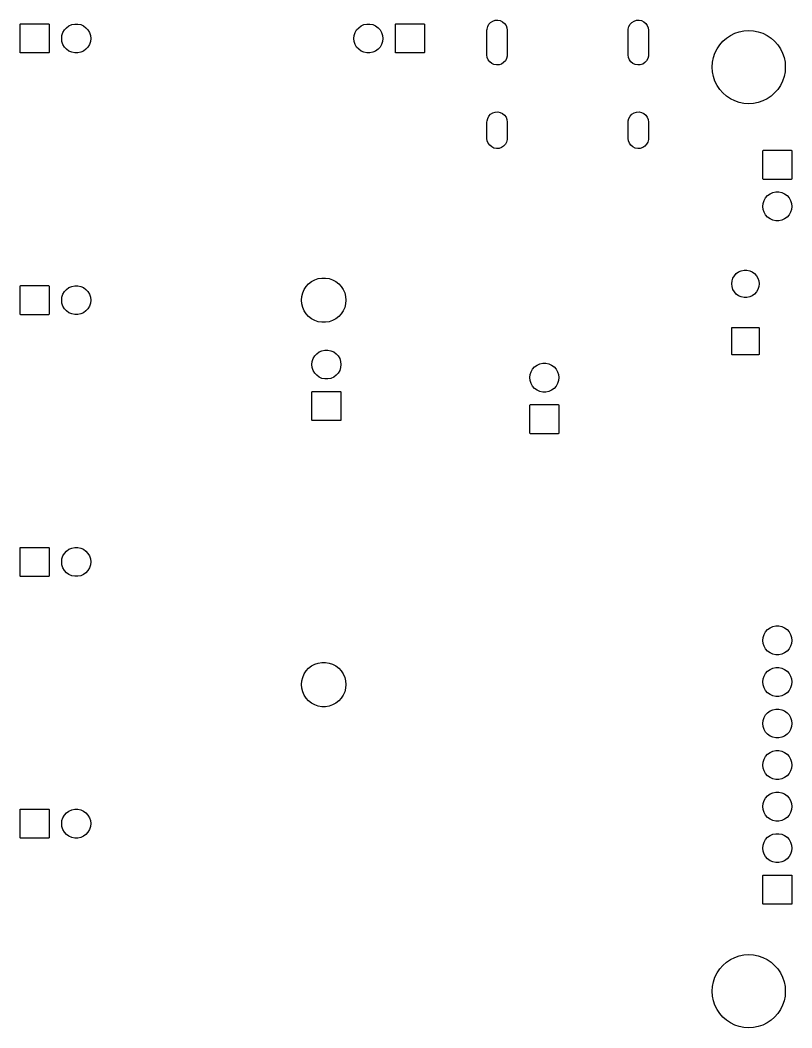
# Model space of a CAD drawing. Extents: x 108 to 210, y -134 to -72.
# Drawn here: x 162.7 to 209.9, y -134 to -72.4 of the extents above; entities that cross this region are included whole.
import ezdxf

# ---------------------------------------------------------------- set-up
doc = ezdxf.new("R2010")
doc.units = 0
doc.layers.add('BLACK', color=7, linetype='CONTINUOUS')

msp = doc.modelspace()

# ---------------------------------------------------------------- linework, layer by layer
at = {"layer": 'BLACK', "linetype": 'CONTINUOUS'}
for p, q in [((162.682951, -72.65), (162.685844, -72.635458)), ((162.682951, -74.35), (162.682951, -72.65)), ((162.685844, -72.635458), (162.694081, -72.62313)), ((162.694081, -72.62313), (162.706409, -72.614893)), ((162.706409, -72.614893), (162.720951, -72.612)), ((162.720951, -72.612), (164.420951, -72.612)), ((164.420951, -72.612), (164.435493, -72.614893)), ((164.435493, -72.614893), (164.447821, -72.62313)), ((164.447821, -72.62313), (164.456058, -72.635458)), ((164.456058, -72.635458), (164.458951, -72.65)), ((164.458951, -72.65), (164.458951, -74.35)), ((165.666951, -72.730969), (165.836544, -72.655462)), ((165.836544, -72.655462), (166.01813, -72.616865)), ((166.01813, -72.616865), (166.203772, -72.616865)), ((166.203772, -72.616865), (166.385358, -72.655462)), ((166.385358, -72.655462), (166.554951, -72.730969)), ((183.541, -72.730969), (183.710593, -72.655462)), ((183.710593, -72.655462), (183.892179, -72.616865)), ((183.892179, -72.616865), (184.077821, -72.616865)), ((184.077821, -72.616865), (184.259407, -72.655462)), ((184.259407, -72.655462), (184.429, -72.730969)), ((185.637, -72.65), (185.639893, -72.635458)), ((185.637, -74.35), (185.637, -72.65)), ((185.639893, -72.635458), (185.64813, -72.62313)), ((185.64813, -72.62313), (185.660458, -72.614893)), ((185.660458, -72.614893), (185.675, -72.612)), ((185.675, -72.612), (187.375, -72.612)), ((187.375, -72.612), (187.389542, -72.614893)), ((187.389542, -72.614893), (187.40187, -72.62313)), ((187.40187, -72.62313), (187.410107, -72.635458)), ((187.410107, -72.635458), (187.413, -72.65)), ((187.413, -72.65), (187.413, -74.35)), ((191.281489, -72.772353), (191.356626, -72.63568)), ((191.356626, -72.63568), (191.463391, -72.521987)), ((191.463391, -72.521987), (191.595076, -72.438417)), ((191.595076, -72.438417), (191.743407, -72.390221)), ((191.743407, -72.390221), (191.899064, -72.380428)), ((191.899064, -72.380428), (192.052266, -72.409653)), ((192.052266, -72.409653), (192.193387, -72.476059)), ((192.193387, -72.476059), (192.31356, -72.575475)), ((192.31356, -72.575475), (192.405234, -72.701653)), ((199.921493, -72.772353), (199.99663, -72.63568)), ((199.99663, -72.63568), (200.103395, -72.521987)), ((200.103395, -72.521987), (200.23508, -72.438417)), ((200.23508, -72.438417), (200.383411, -72.390221)), ((200.383411, -72.390221), (200.539068, -72.380428)), ((200.539068, -72.380428), (200.69227, -72.409653)), ((200.69227, -72.409653), (200.833391, -72.476059)), ((200.833391, -72.476059), (200.953564, -72.575475)), ((200.953564, -72.575475), (201.045238, -72.701653)), ((165.242356, -73.315374), (165.299723, -73.138818)), ((165.299723, -73.138818), (165.392544, -72.978047)), ((165.392544, -72.978047), (165.516763, -72.840087)), ((165.516763, -72.840087), (165.666951, -72.730969)), ((166.554951, -72.730969), (166.705139, -72.840087)), ((166.705139, -72.840087), (166.829358, -72.978047)), ((166.829358, -72.978047), (166.922179, -73.138818)), ((166.922179, -73.138818), (166.979546, -73.315374)), ((183.116405, -73.315374), (183.173772, -73.138818)), ((183.173772, -73.138818), (183.266593, -72.978047)), ((183.266593, -72.978047), (183.390812, -72.840087)), ((183.390812, -72.840087), (183.541, -72.730969)), ((184.429, -72.730969), (184.579188, -72.840087)), ((184.579188, -72.840087), (184.703407, -72.978047)), ((184.703407, -72.978047), (184.796228, -73.138818)), ((184.796228, -73.138818), (184.853595, -73.315374)), ((191.237796, -73.0014), (191.242702, -72.923418)), ((191.237796, -74.5), (191.237796, -73.0014)), ((191.242702, -72.923418), (191.281489, -72.772353)), ((192.405234, -72.701653), (192.462648, -72.846665)), ((192.462648, -72.846665), (192.482196, -73.0014)), ((192.482196, -73.0014), (192.482196, -74.5)), ((199.8778, -73.0014), (199.882706, -72.923418)), ((199.8778, -74.5), (199.8778, -73.0014)), ((199.882706, -72.923418), (199.921493, -72.772353)), ((201.045238, -72.701653), (201.102652, -72.846665)), ((201.102652, -72.846665), (201.1222, -73.0014)), ((201.1222, -73.0014), (201.1222, -74.5)), ((205.887592, -73.474475), (206.131, -73.311835)), ((206.131, -73.311835), (206.393554, -73.182358)), ((206.393554, -73.182358), (206.670763, -73.088258)), ((206.670763, -73.088258), (206.957882, -73.031146)), ((206.957882, -73.031146), (207.25, -73.012)), ((207.25, -73.012), (207.542118, -73.031146)), ((207.542118, -73.031146), (207.829237, -73.088258)), ((207.829237, -73.088258), (208.106446, -73.182358)), ((208.106446, -73.182358), (208.369, -73.311835)), ((208.369, -73.311835), (208.612408, -73.474475)), ((165.222951, -73.5), (165.242356, -73.315374)), ((165.242356, -73.684626), (165.222951, -73.5)), ((165.299723, -73.861182), (165.242356, -73.684626)), ((165.392544, -74.021953), (165.299723, -73.861182)), ((166.922179, -73.861182), (166.829358, -74.021953)), ((166.979546, -73.684626), (166.922179, -73.861182)), ((166.979546, -73.315374), (166.998951, -73.5)), ((166.998951, -73.5), (166.979546, -73.684626)), ((183.097, -73.5), (183.116405, -73.315374)), ((183.116405, -73.684626), (183.097, -73.5)), ((183.173772, -73.861182), (183.116405, -73.684626)), ((183.266593, -74.021953), (183.173772, -73.861182)), ((184.796228, -73.861182), (184.703407, -74.021953)), ((184.853595, -73.684626), (184.796228, -73.861182)), ((184.853595, -73.315374), (184.873, -73.5)), ((184.873, -73.5), (184.853595, -73.684626)), ((205.311835, -74.131), (205.474475, -73.887592)), ((205.474475, -73.887592), (205.667495, -73.667495)), ((205.667495, -73.667495), (205.887592, -73.474475)), ((208.612408, -73.474475), (208.832505, -73.667495)), ((208.832505, -73.667495), (209.025525, -73.887592)), ((209.025525, -73.887592), (209.188165, -74.131)), ((162.685844, -74.364542), (162.682951, -74.35)), ((162.694081, -74.37687), (162.685844, -74.364542)), ((162.706409, -74.385107), (162.694081, -74.37687)), ((162.720951, -74.388), (162.706409, -74.385107)), ((164.420951, -74.388), (162.720951, -74.388)), ((164.435493, -74.385107), (164.420951, -74.388)), ((164.447821, -74.37687), (164.435493, -74.385107)), ((164.456058, -74.364542), (164.447821, -74.37687)), ((164.458951, -74.35), (164.456058, -74.364542)), ((165.516763, -74.159913), (165.392544, -74.021953)), ((165.666951, -74.269031), (165.516763, -74.159913)), ((165.836544, -74.344538), (165.666951, -74.269031)), ((166.01813, -74.383135), (165.836544, -74.344538)), ((166.203772, -74.383135), (166.01813, -74.383135)), ((166.385358, -74.344538), (166.203772, -74.383135)), ((166.554951, -74.269031), (166.385358, -74.344538)), ((166.705139, -74.159913), (166.554951, -74.269031)), ((166.829358, -74.021953), (166.705139, -74.159913)), ((183.390812, -74.159913), (183.266593, -74.021953)), ((183.541, -74.269031), (183.390812, -74.159913)), ((183.710593, -74.344538), (183.541, -74.269031)), ((183.892179, -74.383135), (183.710593, -74.344538)), ((184.077821, -74.383135), (183.892179, -74.383135)), ((184.259407, -74.344538), (184.077821, -74.383135)), ((184.429, -74.269031), (184.259407, -74.344538)), ((184.579188, -74.159913), (184.429, -74.269031)), ((184.703407, -74.021953), (184.579188, -74.159913)), ((185.639893, -74.364542), (185.637, -74.35)), ((185.64813, -74.37687), (185.639893, -74.364542)), ((185.660458, -74.385107), (185.64813, -74.37687)), ((185.675, -74.388), (185.660458, -74.385107)), ((187.375, -74.388), (185.675, -74.388)), ((187.389542, -74.385107), (187.375, -74.388)), ((187.40187, -74.37687), (187.389542, -74.385107)), ((187.410107, -74.364542), (187.40187, -74.37687)), ((187.413, -74.35), (187.410107, -74.364542)), ((191.257344, -74.654735), (191.237796, -74.5)), ((192.482196, -74.5), (192.47729, -74.577982)), ((199.897348, -74.654735), (199.8778, -74.5)), ((201.1222, -74.5), (201.117294, -74.577982)), ((205.088258, -74.670763), (205.182358, -74.393554)), ((205.182358, -74.393554), (205.311835, -74.131)), ((209.188165, -74.131), (209.317642, -74.393554)), ((209.317642, -74.393554), (209.411742, -74.670763)), ((191.314758, -74.799747), (191.257344, -74.654735)), ((191.406432, -74.925925), (191.314758, -74.799747)), ((191.526605, -75.025341), (191.406432, -74.925925)), ((191.667726, -75.091747), (191.526605, -75.025341)), ((191.820928, -75.120972), (191.667726, -75.091747)), ((191.976585, -75.111179), (191.820928, -75.120972)), ((192.124916, -75.062983), (191.976585, -75.111179)), ((192.256601, -74.979413), (192.124916, -75.062983)), ((192.363366, -74.86572), (192.256601, -74.979413)), ((192.438503, -74.729047), (192.363366, -74.86572)), ((192.47729, -74.577982), (192.438503, -74.729047)), ((199.954762, -74.799747), (199.897348, -74.654735)), ((200.046436, -74.925925), (199.954762, -74.799747)), ((200.166609, -75.025341), (200.046436, -74.925925)), ((200.30773, -75.091747), (200.166609, -75.025341)), ((200.460932, -75.120972), (200.30773, -75.091747)), ((200.616589, -75.111179), (200.460932, -75.120972)), ((200.76492, -75.062983), (200.616589, -75.111179)), ((200.896605, -74.979413), (200.76492, -75.062983)), ((201.00337, -74.86572), (200.896605, -74.979413)), ((201.078507, -74.729047), (201.00337, -74.86572)), ((201.117294, -74.577982), (201.078507, -74.729047)), ((205.012, -75.25), (205.031146, -74.957882)), ((205.031146, -74.957882), (205.088258, -74.670763)), ((209.411742, -74.670763), (209.468854, -74.957882)), ((209.468854, -74.957882), (209.488, -75.25)), ((205.031146, -75.542118), (205.012, -75.25)), ((205.088258, -75.829237), (205.031146, -75.542118)), ((209.468854, -75.542118), (209.411742, -75.829237)), ((209.488, -75.25), (209.468854, -75.542118)), ((205.182358, -76.106446), (205.088258, -75.829237)), ((205.311835, -76.369), (205.182358, -76.106446)), ((205.474475, -76.612408), (205.311835, -76.369)), ((209.188165, -76.369), (209.025525, -76.612408)), ((209.317642, -76.106446), (209.188165, -76.369)), ((209.411742, -75.829237), (209.317642, -76.106446)), ((205.667495, -76.832505), (205.474475, -76.612408)), ((205.887592, -77.025525), (205.667495, -76.832505)), ((208.832505, -76.832505), (208.612408, -77.025525)), ((209.025525, -76.612408), (208.832505, -76.832505)), ((206.131, -77.188165), (205.887592, -77.025525)), ((206.393554, -77.317642), (206.131, -77.188165)), ((206.670763, -77.411742), (206.393554, -77.317642)), ((206.957882, -77.468854), (206.670763, -77.411742)), ((207.25, -77.488), (206.957882, -77.468854)), ((207.542118, -77.468854), (207.25, -77.488)), ((207.829237, -77.411742), (207.542118, -77.468854)), ((208.106446, -77.317642), (207.829237, -77.411742)), ((208.369, -77.188165), (208.106446, -77.317642)), ((208.612408, -77.025525), (208.369, -77.188165)), ((191.356626, -78.24968), (191.463391, -78.135987)), ((191.463391, -78.135987), (191.595076, -78.052417)), ((191.595076, -78.052417), (191.743407, -78.004221)), ((191.743407, -78.004221), (191.899064, -77.994428)), ((191.899064, -77.994428), (192.052266, -78.023653)), ((192.052266, -78.023653), (192.193387, -78.090059)), ((192.193387, -78.090059), (192.31356, -78.189475)), ((192.31356, -78.189475), (192.405234, -78.315653)), ((199.99663, -78.24968), (200.103395, -78.135987)), ((200.103395, -78.135987), (200.23508, -78.052417)), ((200.23508, -78.052417), (200.383411, -78.004221)), ((200.383411, -78.004221), (200.539068, -77.994428)), ((200.539068, -77.994428), (200.69227, -78.023653)), ((200.69227, -78.023653), (200.833391, -78.090059)), ((200.833391, -78.090059), (200.953564, -78.189475)), ((200.953564, -78.189475), (201.045238, -78.315653)), ((191.237796, -78.6154), (191.242702, -78.537418)), ((191.237796, -79.606), (191.237796, -78.6154)), ((191.242702, -78.537418), (191.281489, -78.386353)), ((191.281489, -78.386353), (191.356626, -78.24968)), ((192.405234, -78.315653), (192.462648, -78.460665)), ((192.462648, -78.460665), (192.482196, -78.6154)), ((192.482196, -78.6154), (192.482196, -79.606)), ((199.8778, -78.6154), (199.882706, -78.537418)), ((199.8778, -79.606), (199.8778, -78.6154)), ((199.882706, -78.537418), (199.921493, -78.386353)), ((199.921493, -78.386353), (199.99663, -78.24968)), ((201.045238, -78.315653), (201.102652, -78.460665)), ((201.102652, -78.460665), (201.1222, -78.6154)), ((201.1222, -78.6154), (201.1222, -79.606)), ((191.257344, -79.760735), (191.237796, -79.606)), ((191.314758, -79.905747), (191.257344, -79.760735)), ((191.406432, -80.031925), (191.314758, -79.905747)), ((191.526605, -80.131341), (191.406432, -80.031925)), ((192.256601, -80.085413), (192.124916, -80.168983)), ((192.363366, -79.97172), (192.256601, -80.085413)), ((192.438503, -79.835047), (192.363366, -79.97172)), ((192.47729, -79.683982), (192.438503, -79.835047)), ((192.482196, -79.606), (192.47729, -79.683982)), ((199.897348, -79.760735), (199.8778, -79.606)), ((199.954762, -79.905747), (199.897348, -79.760735)), ((200.046436, -80.031925), (199.954762, -79.905747)), ((200.166609, -80.131341), (200.046436, -80.031925)), ((200.896605, -80.085413), (200.76492, -80.168983)), ((201.00337, -79.97172), (200.896605, -80.085413)), ((201.078507, -79.835047), (201.00337, -79.97172)), ((201.117294, -79.683982), (201.078507, -79.835047)), ((201.1222, -79.606), (201.117294, -79.683982)), ((191.667726, -80.197747), (191.526605, -80.131341)), ((191.820928, -80.226972), (191.667726, -80.197747)), ((191.976585, -80.217179), (191.820928, -80.226972)), ((192.124916, -80.168983), (191.976585, -80.217179)), ((200.30773, -80.197747), (200.166609, -80.131341)), ((200.460932, -80.226972), (200.30773, -80.197747)), ((200.616589, -80.217179), (200.460932, -80.226972)), ((200.76492, -80.168983), (200.616589, -80.217179)), ((208.112, -80.375), (208.114893, -80.360458)), ((208.112, -82.075), (208.112, -80.375)), ((208.114893, -80.360458), (208.12313, -80.34813)), ((208.12313, -80.34813), (208.135458, -80.339893)), ((208.135458, -80.339893), (208.15, -80.337)), ((208.15, -80.337), (209.85, -80.337)), ((209.85, -80.337), (209.864542, -80.339893)), ((209.864542, -80.339893), (209.87687, -80.34813)), ((209.87687, -80.34813), (209.885107, -80.360458)), ((209.885107, -80.360458), (209.888, -80.375)), ((209.888, -80.375), (209.888, -82.075)), ((208.114893, -82.089542), (208.112, -82.075)), ((208.12313, -82.10187), (208.114893, -82.089542)), ((208.135458, -82.110107), (208.12313, -82.10187)), ((208.15, -82.113), (208.135458, -82.110107)), ((209.85, -82.113), (208.15, -82.113)), ((209.864542, -82.110107), (209.85, -82.113)), ((209.87687, -82.10187), (209.864542, -82.110107)), ((209.885107, -82.089542), (209.87687, -82.10187)), ((209.888, -82.075), (209.885107, -82.089542)), ((208.281593, -83.243047), (208.405812, -83.105087)), ((208.405812, -83.105087), (208.556, -82.995969)), ((208.556, -82.995969), (208.725593, -82.920462)), ((208.725593, -82.920462), (208.907179, -82.881865)), ((208.907179, -82.881865), (209.092821, -82.881865)), ((209.092821, -82.881865), (209.274407, -82.920462)), ((209.274407, -82.920462), (209.444, -82.995969)), ((209.444, -82.995969), (209.594188, -83.105087)), ((209.594188, -83.105087), (209.718407, -83.243047)), ((208.112, -83.765), (208.131405, -83.580374)), ((208.131405, -83.949626), (208.112, -83.765)), ((208.131405, -83.580374), (208.188772, -83.403818)), ((208.188772, -83.403818), (208.281593, -83.243047)), ((209.718407, -83.243047), (209.811228, -83.403818)), ((209.811228, -83.403818), (209.868595, -83.580374)), ((209.868595, -83.580374), (209.888, -83.765)), ((209.888, -83.765), (209.868595, -83.949626)), ((208.188772, -84.126182), (208.131405, -83.949626)), ((208.281593, -84.286953), (208.188772, -84.126182)), ((208.405812, -84.424913), (208.281593, -84.286953)), ((209.718407, -84.286953), (209.594188, -84.424913)), ((209.811228, -84.126182), (209.718407, -84.286953)), ((209.868595, -83.949626), (209.811228, -84.126182)), ((208.556, -84.534031), (208.405812, -84.424913)), ((208.725593, -84.609538), (208.556, -84.534031)), ((208.907179, -84.648135), (208.725593, -84.609538)), ((209.092821, -84.648135), (208.907179, -84.648135)), ((209.274407, -84.609538), (209.092821, -84.648135)), ((209.444, -84.534031), (209.274407, -84.609538)), ((209.594188, -84.424913), (209.444, -84.534031)), ((206.284358, -88.159112), (206.371963, -88.007375)), ((206.371963, -88.007375), (206.489202, -87.877168)), ((206.489202, -87.877168), (206.63095, -87.774182)), ((206.63095, -87.774182), (206.791013, -87.702918)), ((206.791013, -87.702918), (206.962395, -87.666489)), ((206.962395, -87.666489), (207.137605, -87.666489)), ((207.137605, -87.666489), (207.308987, -87.702918)), ((207.308987, -87.702918), (207.46905, -87.774182)), ((207.46905, -87.774182), (207.610798, -87.877168)), ((207.610798, -87.877168), (207.728037, -88.007375)), ((207.728037, -88.007375), (207.815642, -88.159112)), ((162.682951, -88.65), (162.685844, -88.635458)), ((162.682951, -90.35), (162.682951, -88.65)), ((162.685844, -88.635458), (162.694081, -88.62313)), ((162.694081, -88.62313), (162.706409, -88.614893)), ((162.706409, -88.614893), (162.720951, -88.612)), ((162.720951, -88.612), (164.420951, -88.612)), ((164.420951, -88.612), (164.435493, -88.614893)), ((164.435493, -88.614893), (164.447821, -88.62313)), ((164.447821, -88.62313), (164.456058, -88.635458)), ((164.456058, -88.635458), (164.458951, -88.65)), ((164.458951, -88.65), (164.458951, -90.35)), ((165.666951, -88.730969), (165.836544, -88.655462)), ((165.836544, -88.655462), (166.01813, -88.616865)), ((166.01813, -88.616865), (166.203772, -88.616865)), ((166.203772, -88.616865), (166.385358, -88.655462)), ((166.385358, -88.655462), (166.554951, -88.730969)), ((180.054971, -88.853283), (180.177716, -88.665408)), ((180.177716, -88.665408), (180.32971, -88.500298)), ((180.32971, -88.500298), (180.506807, -88.362458)), ((180.506807, -88.362458), (180.704176, -88.255647)), ((180.704176, -88.255647), (180.916434, -88.182779)), ((180.916434, -88.182779), (181.137791, -88.145841)), ((181.137791, -88.145841), (181.362209, -88.145841)), ((181.362209, -88.145841), (181.583566, -88.182779)), ((181.583566, -88.182779), (181.795824, -88.255647)), ((181.795824, -88.255647), (181.993193, -88.362458)), ((181.993193, -88.362458), (182.17029, -88.500298)), ((182.17029, -88.500298), (182.322284, -88.665408)), ((182.322284, -88.665408), (182.445029, -88.853283)), ((206.2119, -88.499998), (206.230214, -88.325747)), ((206.230214, -88.674249), (206.2119, -88.499998)), ((206.230214, -88.325747), (206.284358, -88.159112)), ((206.284358, -88.840884), (206.230214, -88.674249)), ((207.815642, -88.159112), (207.869786, -88.325747)), ((207.869786, -88.674249), (207.815642, -88.840884)), ((207.869786, -88.325747), (207.8881, -88.499998)), ((207.8881, -88.499998), (207.869786, -88.674249)), ((165.222951, -89.5), (165.242356, -89.315374)), ((165.242356, -89.315374), (165.299723, -89.138818)), ((165.299723, -89.138818), (165.392544, -88.978047)), ((165.392544, -88.978047), (165.516763, -88.840087)), ((165.516763, -88.840087), (165.666951, -88.730969)), ((166.554951, -88.730969), (166.705139, -88.840087)), ((166.705139, -88.840087), (166.829358, -88.978047)), ((166.829358, -88.978047), (166.922179, -89.138818)), ((166.922179, -89.138818), (166.979546, -89.315374)), ((166.979546, -89.315374), (166.998951, -89.5)), ((179.8912, -89.5), (179.909732, -89.276349)), ((179.909732, -89.276349), (179.964824, -89.058798)), ((179.964824, -89.058798), (180.054971, -88.853283)), ((182.445029, -88.853283), (182.535176, -89.058798)), ((182.535176, -89.058798), (182.590268, -89.276349)), ((182.590268, -89.276349), (182.6088, -89.5)), ((206.371963, -88.992621), (206.284358, -88.840884)), ((206.489202, -89.122828), (206.371963, -88.992621)), ((206.63095, -89.225814), (206.489202, -89.122828)), ((206.791013, -89.297078), (206.63095, -89.225814)), ((206.962395, -89.333507), (206.791013, -89.297078)), ((207.308987, -89.297078), (207.137605, -89.333507)), ((207.46905, -89.225814), (207.308987, -89.297078)), ((207.610798, -89.122828), (207.46905, -89.225814)), ((207.728037, -88.992621), (207.610798, -89.122828)), ((207.815642, -88.840884), (207.728037, -88.992621)), ((165.242356, -89.684626), (165.222951, -89.5)), ((165.299723, -89.861182), (165.242356, -89.684626)), ((165.392544, -90.021953), (165.299723, -89.861182)), ((166.922179, -89.861182), (166.829358, -90.021953)), ((166.979546, -89.684626), (166.922179, -89.861182)), ((166.998951, -89.5), (166.979546, -89.684626)), ((179.909732, -89.723651), (179.8912, -89.5)), ((179.964824, -89.941202), (179.909732, -89.723651)), ((180.054971, -90.146717), (179.964824, -89.941202)), ((182.535176, -89.941202), (182.445029, -90.146717)), ((182.590268, -89.723651), (182.535176, -89.941202)), ((182.6088, -89.5), (182.590268, -89.723651)), ((207.137605, -89.333507), (206.962395, -89.333507)), ((162.685844, -90.364542), (162.682951, -90.35)), ((162.694081, -90.37687), (162.685844, -90.364542)), ((162.706409, -90.385107), (162.694081, -90.37687)), ((162.720951, -90.388), (162.706409, -90.385107)), ((164.420951, -90.388), (162.720951, -90.388)), ((164.435493, -90.385107), (164.420951, -90.388)), ((164.447821, -90.37687), (164.435493, -90.385107)), ((164.456058, -90.364542), (164.447821, -90.37687)), ((164.458951, -90.35), (164.456058, -90.364542)), ((165.516763, -90.159913), (165.392544, -90.021953)), ((165.666951, -90.269031), (165.516763, -90.159913)), ((165.836544, -90.344538), (165.666951, -90.269031)), ((166.01813, -90.383135), (165.836544, -90.344538)), ((166.203772, -90.383135), (166.01813, -90.383135)), ((166.385358, -90.344538), (166.203772, -90.383135)), ((166.554951, -90.269031), (166.385358, -90.344538)), ((166.705139, -90.159913), (166.554951, -90.269031)), ((166.829358, -90.021953), (166.705139, -90.159913)), ((180.177716, -90.334592), (180.054971, -90.146717)), ((180.32971, -90.499702), (180.177716, -90.334592)), ((180.506807, -90.637542), (180.32971, -90.499702)), ((182.17029, -90.499702), (181.993193, -90.637542)), ((182.322284, -90.334592), (182.17029, -90.499702)), ((182.445029, -90.146717), (182.322284, -90.334592)), ((180.704176, -90.744353), (180.506807, -90.637542)), ((180.916434, -90.817221), (180.704176, -90.744353)), ((181.137791, -90.854159), (180.916434, -90.817221)), ((181.362209, -90.854159), (181.137791, -90.854159)), ((181.583566, -90.817221), (181.362209, -90.854159)), ((181.795824, -90.744353), (181.583566, -90.817221)), ((181.993193, -90.637542), (181.795824, -90.744353)), ((206.214793, -91.185359), (206.22303, -91.173031)), ((206.22303, -91.173031), (206.235358, -91.164794)), ((206.235358, -91.164794), (206.2499, -91.161901)), ((206.2499, -91.161901), (207.8501, -91.161901)), ((207.8501, -91.161901), (207.864642, -91.164794)), ((207.864642, -91.164794), (207.87697, -91.173031)), ((207.87697, -91.173031), (207.885207, -91.185359)), ((206.2119, -91.199901), (206.214793, -91.185359)), ((206.2119, -92.800101), (206.2119, -91.199901)), ((207.885207, -91.185359), (207.8881, -91.199901)), ((207.8881, -91.199901), (207.8881, -92.800101)), ((180.607972, -93.073818), (180.700793, -92.913047)), ((180.700793, -92.913047), (180.825012, -92.775087)), ((180.825012, -92.775087), (180.9752, -92.665969)), ((180.9752, -92.665969), (181.144793, -92.590462)), ((181.144793, -92.590462), (181.326379, -92.551865)), ((181.326379, -92.551865), (181.512021, -92.551865)), ((181.512021, -92.551865), (181.693607, -92.590462)), ((181.693607, -92.590462), (181.8632, -92.665969)), ((181.8632, -92.665969), (182.013388, -92.775087)), ((182.013388, -92.775087), (182.137607, -92.913047)), ((182.137607, -92.913047), (182.230428, -93.073818)), ((206.214793, -92.814643), (206.2119, -92.800101)), ((206.22303, -92.826971), (206.214793, -92.814643)), ((206.235358, -92.835208), (206.22303, -92.826971)), ((206.2499, -92.838101), (206.235358, -92.835208)), ((207.8501, -92.838101), (206.2499, -92.838101)), ((207.864642, -92.835208), (207.8501, -92.838101)), ((207.87697, -92.826971), (207.864642, -92.835208)), ((207.885207, -92.814643), (207.87697, -92.826971)), ((207.8881, -92.800101), (207.885207, -92.814643)), ((180.5312, -93.435), (180.550605, -93.250374)), ((180.550605, -93.619626), (180.5312, -93.435)), ((180.550605, -93.250374), (180.607972, -93.073818)), ((180.607972, -93.796182), (180.550605, -93.619626)), ((182.230428, -93.073818), (182.287795, -93.250374)), ((182.287795, -93.619626), (182.230428, -93.796182)), ((182.287795, -93.250374), (182.3072, -93.435)), ((182.3072, -93.435), (182.287795, -93.619626)), ((194.031593, -93.713047), (194.155812, -93.575087)), ((194.155812, -93.575087), (194.306, -93.465969)), ((194.306, -93.465969), (194.475593, -93.390462)), ((194.475593, -93.390462), (194.657179, -93.351865)), ((194.657179, -93.351865), (194.842821, -93.351865)), ((194.842821, -93.351865), (195.024407, -93.390462)), ((195.024407, -93.390462), (195.194, -93.465969)), ((195.194, -93.465969), (195.344188, -93.575087)), ((195.344188, -93.575087), (195.468407, -93.713047)), ((180.700793, -93.956953), (180.607972, -93.796182)), ((180.825012, -94.094913), (180.700793, -93.956953)), ((180.9752, -94.204031), (180.825012, -94.094913)), ((181.144793, -94.279538), (180.9752, -94.204031)), ((181.8632, -94.204031), (181.693607, -94.279538)), ((182.013388, -94.094913), (181.8632, -94.204031)), ((182.137607, -93.956953), (182.013388, -94.094913)), ((182.230428, -93.796182), (182.137607, -93.956953)), ((193.862, -94.235), (193.881405, -94.050374)), ((193.881405, -94.419626), (193.862, -94.235)), ((193.881405, -94.050374), (193.938772, -93.873818)), ((193.938772, -93.873818), (194.031593, -93.713047)), ((195.468407, -93.713047), (195.561228, -93.873818)), ((195.561228, -93.873818), (195.618595, -94.050374)), ((195.618595, -94.050374), (195.638, -94.235)), ((195.638, -94.235), (195.618595, -94.419626)), ((181.326379, -94.318135), (181.144793, -94.279538)), ((181.512021, -94.318135), (181.326379, -94.318135)), ((181.693607, -94.279538), (181.512021, -94.318135)), ((193.938772, -94.596182), (193.881405, -94.419626)), ((194.031593, -94.756953), (193.938772, -94.596182)), ((194.155812, -94.894913), (194.031593, -94.756953)), ((195.468407, -94.756953), (195.344188, -94.894913)), ((195.561228, -94.596182), (195.468407, -94.756953)), ((195.618595, -94.419626), (195.561228, -94.596182)), ((180.5312, -95.125), (180.534093, -95.110458)), ((180.5312, -96.825), (180.5312, -95.125)), ((180.534093, -95.110458), (180.54233, -95.09813)), ((180.54233, -95.09813), (180.554658, -95.089893)), ((180.554658, -95.089893), (180.5692, -95.087)), ((180.5692, -95.087), (182.2692, -95.087)), ((182.2692, -95.087), (182.283742, -95.089893)), ((182.283742, -95.089893), (182.29607, -95.09813)), ((182.29607, -95.09813), (182.304307, -95.110458)), ((182.304307, -95.110458), (182.3072, -95.125)), ((182.3072, -95.125), (182.3072, -96.825)), ((194.306, -95.004031), (194.155812, -94.894913)), ((194.475593, -95.079538), (194.306, -95.004031)), ((194.657179, -95.118135), (194.475593, -95.079538)), ((194.842821, -95.118135), (194.657179, -95.118135)), ((195.024407, -95.079538), (194.842821, -95.118135)), ((195.194, -95.004031), (195.024407, -95.079538)), ((195.344188, -94.894913), (195.194, -95.004031)), ((193.862, -95.925), (193.864893, -95.910458)), ((193.862, -97.625), (193.862, -95.925)), ((193.864893, -95.910458), (193.87313, -95.89813)), ((193.87313, -95.89813), (193.885458, -95.889893)), ((193.885458, -95.889893), (193.9, -95.887)), ((193.9, -95.887), (195.6, -95.887)), ((195.6, -95.887), (195.614542, -95.889893)), ((195.614542, -95.889893), (195.62687, -95.89813)), ((195.62687, -95.89813), (195.635107, -95.910458)), ((195.635107, -95.910458), (195.638, -95.925)), ((195.638, -95.925), (195.638, -97.625)), ((180.534093, -96.839542), (180.5312, -96.825)), ((180.54233, -96.85187), (180.534093, -96.839542)), ((180.554658, -96.860107), (180.54233, -96.85187)), ((180.5692, -96.863), (180.554658, -96.860107)), ((182.2692, -96.863), (180.5692, -96.863)), ((182.283742, -96.860107), (182.2692, -96.863)), ((182.29607, -96.85187), (182.283742, -96.860107)), ((182.304307, -96.839542), (182.29607, -96.85187)), ((182.3072, -96.825), (182.304307, -96.839542)), ((193.864893, -97.639542), (193.862, -97.625)), ((193.87313, -97.65187), (193.864893, -97.639542)), ((193.885458, -97.660107), (193.87313, -97.65187)), ((193.9, -97.663), (193.885458, -97.660107)), ((195.6, -97.663), (193.9, -97.663)), ((195.614542, -97.660107), (195.6, -97.663)), ((195.62687, -97.65187), (195.614542, -97.660107)), ((195.635107, -97.639542), (195.62687, -97.65187)), ((195.638, -97.625), (195.635107, -97.639542)), ((162.682951, -104.65), (162.685844, -104.635458)), ((162.682951, -106.35), (162.682951, -104.65)), ((162.685844, -104.635458), (162.694081, -104.62313)), ((162.694081, -104.62313), (162.706409, -104.614893)), ((162.706409, -104.614893), (162.720951, -104.612)), ((162.720951, -104.612), (164.420951, -104.612)), ((164.420951, -104.612), (164.435493, -104.614893)), ((164.435493, -104.614893), (164.447821, -104.62313)), ((164.447821, -104.62313), (164.456058, -104.635458)), ((164.456058, -104.635458), (164.458951, -104.65)), ((164.458951, -104.65), (164.458951, -106.35)), ((165.516763, -104.840087), (165.666951, -104.730969)), ((165.666951, -104.730969), (165.836544, -104.655462)), ((165.836544, -104.655462), (166.01813, -104.616865)), ((166.01813, -104.616865), (166.203772, -104.616865)), ((166.203772, -104.616865), (166.385358, -104.655462)), ((166.385358, -104.655462), (166.554951, -104.730969)), ((166.554951, -104.730969), (166.705139, -104.840087)), ((165.222951, -105.5), (165.242356, -105.315374)), ((165.242356, -105.315374), (165.299723, -105.138818)), ((165.299723, -105.138818), (165.392544, -104.978047)), ((165.392544, -104.978047), (165.516763, -104.840087)), ((166.705139, -104.840087), (166.829358, -104.978047)), ((166.829358, -104.978047), (166.922179, -105.138818)), ((166.922179, -105.138818), (166.979546, -105.315374)), ((166.979546, -105.315374), (166.998951, -105.5)), ((165.242356, -105.684626), (165.222951, -105.5)), ((165.299723, -105.861182), (165.242356, -105.684626)), ((165.392544, -106.021953), (165.299723, -105.861182)), ((166.922179, -105.861182), (166.829358, -106.021953)), ((166.979546, -105.684626), (166.922179, -105.861182)), ((166.998951, -105.5), (166.979546, -105.684626)), ((162.685844, -106.364542), (162.682951, -106.35)), ((162.694081, -106.37687), (162.685844, -106.364542)), ((162.706409, -106.385107), (162.694081, -106.37687)), ((162.720951, -106.388), (162.706409, -106.385107)), ((164.420951, -106.388), (162.720951, -106.388)), ((164.435493, -106.385107), (164.420951, -106.388)), ((164.447821, -106.37687), (164.435493, -106.385107)), ((164.456058, -106.364542), (164.447821, -106.37687)), ((164.458951, -106.35), (164.456058, -106.364542)), ((165.516763, -106.159913), (165.392544, -106.021953)), ((165.666951, -106.269031), (165.516763, -106.159913)), ((165.836544, -106.344538), (165.666951, -106.269031)), ((166.01813, -106.383135), (165.836544, -106.344538)), ((166.203772, -106.383135), (166.01813, -106.383135)), ((166.385358, -106.344538), (166.203772, -106.383135)), ((166.554951, -106.269031), (166.385358, -106.344538)), ((166.705139, -106.159913), (166.554951, -106.269031)), ((166.829358, -106.021953), (166.705139, -106.159913)), ((208.281593, -109.778047), (208.405812, -109.640087)), ((208.405812, -109.640087), (208.556, -109.530969)), ((208.556, -109.530969), (208.725593, -109.455462)), ((208.725593, -109.455462), (208.907179, -109.416865)), ((208.907179, -109.416865), (209.092821, -109.416865)), ((209.092821, -109.416865), (209.274407, -109.455462)), ((209.274407, -109.455462), (209.444, -109.530969)), ((209.444, -109.530969), (209.594188, -109.640087)), ((209.594188, -109.640087), (209.718407, -109.778047)), ((208.112, -110.3), (208.131405, -110.115374)), ((208.131405, -110.115374), (208.188772, -109.938818)), ((208.188772, -109.938818), (208.281593, -109.778047)), ((209.718407, -109.778047), (209.811228, -109.938818)), ((209.811228, -109.938818), (209.868595, -110.115374)), ((209.868595, -110.115374), (209.888, -110.3)), ((208.131405, -110.484626), (208.112, -110.3)), ((208.188772, -110.661182), (208.131405, -110.484626)), ((208.281593, -110.821953), (208.188772, -110.661182)), ((208.405812, -110.959913), (208.281593, -110.821953)), ((209.718407, -110.821953), (209.594188, -110.959913)), ((209.811228, -110.661182), (209.718407, -110.821953)), ((209.868595, -110.484626), (209.811228, -110.661182)), ((209.888, -110.3), (209.868595, -110.484626)), ((208.556, -111.069031), (208.405812, -110.959913)), ((208.725593, -111.144538), (208.556, -111.069031)), ((208.907179, -111.183135), (208.725593, -111.144538)), ((209.092821, -111.183135), (208.907179, -111.183135)), ((209.274407, -111.144538), (209.092821, -111.183135)), ((209.444, -111.069031), (209.274407, -111.144538)), ((209.594188, -110.959913), (209.444, -111.069031)), ((180.177716, -112.165408), (180.32971, -112.000298)), ((180.32971, -112.000298), (180.506807, -111.862458)), ((180.506807, -111.862458), (180.704176, -111.755647)), ((180.704176, -111.755647), (180.916434, -111.682779)), ((180.916434, -111.682779), (181.137791, -111.645841)), ((181.137791, -111.645841), (181.362209, -111.645841)), ((181.362209, -111.645841), (181.583566, -111.682779)), ((181.583566, -111.682779), (181.795824, -111.755647)), ((181.795824, -111.755647), (181.993193, -111.862458)), ((181.993193, -111.862458), (182.17029, -112.000298)), ((182.17029, -112.000298), (182.322284, -112.165408)), ((208.405812, -112.180087), (208.556, -112.070969)), ((208.556, -112.070969), (208.725593, -111.995462)), ((208.725593, -111.995462), (208.907179, -111.956865)), ((208.907179, -111.956865), (209.092821, -111.956865)), ((209.092821, -111.956865), (209.274407, -111.995462)), ((209.274407, -111.995462), (209.444, -112.070969)), ((209.444, -112.070969), (209.594188, -112.180087)), ((179.909732, -112.776349), (179.964824, -112.558798)), ((179.964824, -112.558798), (180.054971, -112.353283)), ((180.054971, -112.353283), (180.177716, -112.165408)), ((182.322284, -112.165408), (182.445029, -112.353283)), ((182.445029, -112.353283), (182.535176, -112.558798)), ((182.535176, -112.558798), (182.590268, -112.776349)), ((208.112, -112.84), (208.131405, -112.655374)), ((208.131405, -112.655374), (208.188772, -112.478818)), ((208.188772, -112.478818), (208.281593, -112.318047)), ((208.281593, -112.318047), (208.405812, -112.180087)), ((209.594188, -112.180087), (209.718407, -112.318047)), ((209.718407, -112.318047), (209.811228, -112.478818)), ((209.811228, -112.478818), (209.868595, -112.655374)), ((209.868595, -112.655374), (209.888, -112.84)), ((179.8912, -113), (179.909732, -112.776349)), ((179.909732, -113.223651), (179.8912, -113)), ((179.964824, -113.441202), (179.909732, -113.223651)), ((182.590268, -113.223651), (182.535176, -113.441202)), ((182.590268, -112.776349), (182.6088, -113)), ((182.6088, -113), (182.590268, -113.223651)), ((208.131405, -113.024626), (208.112, -112.84)), ((208.188772, -113.201182), (208.131405, -113.024626)), ((208.281593, -113.361953), (208.188772, -113.201182)), ((209.811228, -113.201182), (209.718407, -113.361953)), ((209.868595, -113.024626), (209.811228, -113.201182)), ((209.888, -112.84), (209.868595, -113.024626)), ((180.054971, -113.646717), (179.964824, -113.441202)), ((180.177716, -113.834592), (180.054971, -113.646717)), ((180.32971, -113.999702), (180.177716, -113.834592)), ((182.322284, -113.834592), (182.17029, -113.999702)), ((182.445029, -113.646717), (182.322284, -113.834592)), ((182.535176, -113.441202), (182.445029, -113.646717)), ((208.405812, -113.499913), (208.281593, -113.361953)), ((208.556, -113.609031), (208.405812, -113.499913)), ((208.725593, -113.684538), (208.556, -113.609031)), ((208.907179, -113.723135), (208.725593, -113.684538)), ((209.092821, -113.723135), (208.907179, -113.723135)), ((209.274407, -113.684538), (209.092821, -113.723135)), ((209.444, -113.609031), (209.274407, -113.684538)), ((209.594188, -113.499913), (209.444, -113.609031)), ((209.718407, -113.361953), (209.594188, -113.499913)), ((180.506807, -114.137542), (180.32971, -113.999702)), ((180.704176, -114.244353), (180.506807, -114.137542)), ((180.916434, -114.317221), (180.704176, -114.244353)), ((181.137791, -114.354159), (180.916434, -114.317221)), ((181.362209, -114.354159), (181.137791, -114.354159)), ((181.583566, -114.317221), (181.362209, -114.354159)), ((181.795824, -114.244353), (181.583566, -114.317221)), ((181.993193, -114.137542), (181.795824, -114.244353)), ((182.17029, -113.999702), (181.993193, -114.137542)), ((208.556, -114.610969), (208.725593, -114.535462)), ((208.725593, -114.535462), (208.907179, -114.496865)), ((208.907179, -114.496865), (209.092821, -114.496865)), ((209.092821, -114.496865), (209.274407, -114.535462)), ((209.274407, -114.535462), (209.444, -114.610969)), ((208.112, -115.38), (208.131405, -115.195374)), ((208.131405, -115.195374), (208.188772, -115.018818)), ((208.188772, -115.018818), (208.281593, -114.858047)), ((208.281593, -114.858047), (208.405812, -114.720087)), ((208.405812, -114.720087), (208.556, -114.610969)), ((209.444, -114.610969), (209.594188, -114.720087)), ((209.594188, -114.720087), (209.718407, -114.858047)), ((209.718407, -114.858047), (209.811228, -115.018818)), ((209.811228, -115.018818), (209.868595, -115.195374)), ((209.868595, -115.195374), (209.888, -115.38)), ((208.131405, -115.564626), (208.112, -115.38)), ((208.188772, -115.741182), (208.131405, -115.564626)), ((208.281593, -115.901953), (208.188772, -115.741182)), ((209.811228, -115.741182), (209.718407, -115.901953)), ((209.868595, -115.564626), (209.811228, -115.741182)), ((209.888, -115.38), (209.868595, -115.564626)), ((208.405812, -116.039913), (208.281593, -115.901953)), ((208.556, -116.149031), (208.405812, -116.039913)), ((208.725593, -116.224538), (208.556, -116.149031)), ((208.907179, -116.263135), (208.725593, -116.224538)), ((209.092821, -116.263135), (208.907179, -116.263135)), ((209.274407, -116.224538), (209.092821, -116.263135)), ((209.444, -116.149031), (209.274407, -116.224538)), ((209.594188, -116.039913), (209.444, -116.149031)), ((209.718407, -115.901953), (209.594188, -116.039913)), ((208.725593, -117.075462), (208.907179, -117.036865)), ((208.907179, -117.036865), (209.092821, -117.036865)), ((209.092821, -117.036865), (209.274407, -117.075462)), ((208.131405, -117.735374), (208.188772, -117.558818)), ((208.188772, -117.558818), (208.281593, -117.398047)), ((208.281593, -117.398047), (208.405812, -117.260087)), ((208.405812, -117.260087), (208.556, -117.150969)), ((208.556, -117.150969), (208.725593, -117.075462)), ((209.274407, -117.075462), (209.444, -117.150969)), ((209.444, -117.150969), (209.594188, -117.260087)), ((209.594188, -117.260087), (209.718407, -117.398047)), ((209.718407, -117.398047), (209.811228, -117.558818)), ((209.811228, -117.558818), (209.868595, -117.735374)), ((208.112, -117.92), (208.131405, -117.735374)), ((208.131405, -118.104626), (208.112, -117.92)), ((208.188772, -118.281182), (208.131405, -118.104626)), ((208.281593, -118.441953), (208.188772, -118.281182)), ((209.811228, -118.281182), (209.718407, -118.441953)), ((209.868595, -118.104626), (209.811228, -118.281182)), ((209.868595, -117.735374), (209.888, -117.92)), ((209.888, -117.92), (209.868595, -118.104626)), ((208.405812, -118.579913), (208.281593, -118.441953)), ((208.556, -118.689031), (208.405812, -118.579913)), ((208.725593, -118.764538), (208.556, -118.689031)), ((208.907179, -118.803135), (208.725593, -118.764538)), ((209.092821, -118.803135), (208.907179, -118.803135)), ((209.274407, -118.764538), (209.092821, -118.803135)), ((209.444, -118.689031), (209.274407, -118.764538)), ((209.594188, -118.579913), (209.444, -118.689031)), ((209.718407, -118.441953), (209.594188, -118.579913)), ((208.131405, -120.275374), (208.188772, -120.098818)), ((208.188772, -120.098818), (208.281593, -119.938047)), ((208.281593, -119.938047), (208.405812, -119.800087)), ((208.405812, -119.800087), (208.556, -119.690969)), ((208.556, -119.690969), (208.725593, -119.615462)), ((208.725593, -119.615462), (208.907179, -119.576865)), ((208.907179, -119.576865), (209.092821, -119.576865)), ((209.092821, -119.576865), (209.274407, -119.615462)), ((209.274407, -119.615462), (209.444, -119.690969)), ((209.444, -119.690969), (209.594188, -119.800087)), ((209.594188, -119.800087), (209.718407, -119.938047)), ((209.718407, -119.938047), (209.811228, -120.098818)), ((209.811228, -120.098818), (209.868595, -120.275374)), ((162.682951, -120.65), (162.685844, -120.635458)), ((162.682951, -122.35), (162.682951, -120.65)), ((162.685844, -120.635458), (162.694081, -120.62313)), ((162.694081, -120.62313), (162.706409, -120.614893)), ((162.706409, -120.614893), (162.720951, -120.612)), ((162.720951, -120.612), (164.420951, -120.612)), ((164.420951, -120.612), (164.435493, -120.614893)), ((164.435493, -120.614893), (164.447821, -120.62313)), ((164.447821, -120.62313), (164.456058, -120.635458)), ((164.456058, -120.635458), (164.458951, -120.65)), ((164.458951, -120.65), (164.458951, -122.35)), ((165.516763, -120.840087), (165.666951, -120.730969)), ((165.666951, -120.730969), (165.836544, -120.655462)), ((165.836544, -120.655462), (166.01813, -120.616865)), ((166.01813, -120.616865), (166.203772, -120.616865)), ((166.203772, -120.616865), (166.385358, -120.655462)), ((166.385358, -120.655462), (166.554951, -120.730969)), ((166.554951, -120.730969), (166.705139, -120.840087)), ((208.112, -120.46), (208.131405, -120.275374)), ((208.131405, -120.644626), (208.112, -120.46)), ((208.188772, -120.821182), (208.131405, -120.644626)), ((209.868595, -120.644626), (209.811228, -120.821182)), ((209.868595, -120.275374), (209.888, -120.46)), ((209.888, -120.46), (209.868595, -120.644626)), ((165.222951, -121.5), (165.242356, -121.315374)), ((165.242356, -121.315374), (165.299723, -121.138818)), ((165.299723, -121.138818), (165.392544, -120.978047)), ((165.392544, -120.978047), (165.516763, -120.840087)), ((166.705139, -120.840087), (166.829358, -120.978047)), ((166.829358, -120.978047), (166.922179, -121.138818)), ((166.922179, -121.138818), (166.979546, -121.315374)), ((166.979546, -121.315374), (166.998951, -121.5)), ((208.281593, -120.981953), (208.188772, -120.821182)), ((208.405812, -121.119913), (208.281593, -120.981953)), ((208.556, -121.229031), (208.405812, -121.119913)), ((208.725593, -121.304538), (208.556, -121.229031)), ((208.907179, -121.343135), (208.725593, -121.304538)), ((209.092821, -121.343135), (208.907179, -121.343135)), ((209.274407, -121.304538), (209.092821, -121.343135)), ((209.444, -121.229031), (209.274407, -121.304538)), ((209.594188, -121.119913), (209.444, -121.229031)), ((209.718407, -120.981953), (209.594188, -121.119913)), ((209.811228, -120.821182), (209.718407, -120.981953)), ((165.242356, -121.684626), (165.222951, -121.5)), ((165.299723, -121.861182), (165.242356, -121.684626)), ((165.392544, -122.021953), (165.299723, -121.861182)), ((166.922179, -121.861182), (166.829358, -122.021953)), ((166.979546, -121.684626), (166.922179, -121.861182)), ((166.998951, -121.5), (166.979546, -121.684626)), ((162.685844, -122.364542), (162.682951, -122.35)), ((162.694081, -122.37687), (162.685844, -122.364542)), ((162.706409, -122.385107), (162.694081, -122.37687)), ((162.720951, -122.388), (162.706409, -122.385107)), ((164.420951, -122.388), (162.720951, -122.388)), ((164.435493, -122.385107), (164.420951, -122.388)), ((164.447821, -122.37687), (164.435493, -122.385107)), ((164.456058, -122.364542), (164.447821, -122.37687)), ((164.458951, -122.35), (164.456058, -122.364542)), ((165.516763, -122.159913), (165.392544, -122.021953)), ((165.666951, -122.269031), (165.516763, -122.159913)), ((165.836544, -122.344538), (165.666951, -122.269031)), ((166.01813, -122.383135), (165.836544, -122.344538)), ((166.203772, -122.383135), (166.01813, -122.383135)), ((166.385358, -122.344538), (166.203772, -122.383135)), ((166.554951, -122.269031), (166.385358, -122.344538)), ((166.705139, -122.159913), (166.554951, -122.269031)), ((166.829358, -122.021953), (166.705139, -122.159913)), ((208.188772, -122.638818), (208.281593, -122.478047)), ((208.281593, -122.478047), (208.405812, -122.340087)), ((208.405812, -122.340087), (208.556, -122.230969)), ((208.556, -122.230969), (208.725593, -122.155462)), ((208.725593, -122.155462), (208.907179, -122.116865)), ((208.907179, -122.116865), (209.092821, -122.116865)), ((209.092821, -122.116865), (209.274407, -122.155462)), ((209.274407, -122.155462), (209.444, -122.230969)), ((209.444, -122.230969), (209.594188, -122.340087)), ((209.594188, -122.340087), (209.718407, -122.478047)), ((209.718407, -122.478047), (209.811228, -122.638818)), ((208.112, -123), (208.131405, -122.815374)), ((208.131405, -123.184626), (208.112, -123)), ((208.131405, -122.815374), (208.188772, -122.638818)), ((208.188772, -123.361182), (208.131405, -123.184626)), ((209.811228, -122.638818), (209.868595, -122.815374)), ((209.868595, -123.184626), (209.811228, -123.361182)), ((209.868595, -122.815374), (209.888, -123)), ((209.888, -123), (209.868595, -123.184626)), ((208.281593, -123.521953), (208.188772, -123.361182)), ((208.405812, -123.659913), (208.281593, -123.521953)), ((208.556, -123.769031), (208.405812, -123.659913)), ((208.725593, -123.844538), (208.556, -123.769031)), ((209.444, -123.769031), (209.274407, -123.844538)), ((209.594188, -123.659913), (209.444, -123.769031)), ((209.718407, -123.521953), (209.594188, -123.659913)), ((209.811228, -123.361182), (209.718407, -123.521953)), ((208.907179, -123.883135), (208.725593, -123.844538)), ((209.092821, -123.883135), (208.907179, -123.883135)), ((209.274407, -123.844538), (209.092821, -123.883135)), ((208.112, -124.69), (208.114893, -124.675458)), ((208.112, -126.39), (208.112, -124.69)), ((208.114893, -124.675458), (208.12313, -124.66313)), ((208.12313, -124.66313), (208.135458, -124.654893)), ((208.135458, -124.654893), (208.15, -124.652)), ((208.15, -124.652), (209.85, -124.652)), ((209.85, -124.652), (209.864542, -124.654893)), ((209.864542, -124.654893), (209.87687, -124.66313)), ((209.87687, -124.66313), (209.885107, -124.675458)), ((209.885107, -124.675458), (209.888, -124.69)), ((209.888, -124.69), (209.888, -126.39)), ((208.114893, -126.404542), (208.112, -126.39)), ((208.12313, -126.41687), (208.114893, -126.404542)), ((208.135458, -126.425107), (208.12313, -126.41687)), ((208.15, -126.428), (208.135458, -126.425107)), ((209.85, -126.428), (208.15, -126.428)), ((209.864542, -126.425107), (209.85, -126.428)), ((209.87687, -126.41687), (209.864542, -126.425107)), ((209.885107, -126.404542), (209.87687, -126.41687)), ((209.888, -126.39), (209.885107, -126.404542)), ((205.667495, -130.167495), (205.887592, -129.974475)), ((205.887592, -129.974475), (206.131, -129.811835)), ((206.131, -129.811835), (206.393554, -129.682358)), ((206.393554, -129.682358), (206.670763, -129.588258)), ((206.670763, -129.588258), (206.957882, -129.531146)), ((206.957882, -129.531146), (207.25, -129.512)), ((207.25, -129.512), (207.542118, -129.531146)), ((207.542118, -129.531146), (207.829237, -129.588258)), ((207.829237, -129.588258), (208.106446, -129.682358)), ((208.106446, -129.682358), (208.369, -129.811835)), ((208.369, -129.811835), (208.612408, -129.974475)), ((208.612408, -129.974475), (208.832505, -130.167495)), ((205.311835, -130.631), (205.474475, -130.387592)), ((205.474475, -130.387592), (205.667495, -130.167495)), ((208.832505, -130.167495), (209.025525, -130.387592)), ((209.025525, -130.387592), (209.188165, -130.631)), ((205.031146, -131.457882), (205.088258, -131.170763)), ((205.088258, -131.170763), (205.182358, -130.893554)), ((205.182358, -130.893554), (205.311835, -130.631)), ((209.188165, -130.631), (209.317642, -130.893554)), ((209.317642, -130.893554), (209.411742, -131.170763)), ((209.411742, -131.170763), (209.468854, -131.457882)), ((205.012, -131.75), (205.031146, -131.457882)), ((205.031146, -132.042118), (205.012, -131.75)), ((209.468854, -131.457882), (209.488, -131.75)), ((209.488, -131.75), (209.468854, -132.042118)), ((205.088258, -132.329237), (205.031146, -132.042118)), ((205.182358, -132.606446), (205.088258, -132.329237)), ((209.411742, -132.329237), (209.317642, -132.606446)), ((209.468854, -132.042118), (209.411742, -132.329237)), ((205.311835, -132.869), (205.182358, -132.606446)), ((205.474475, -133.112408), (205.311835, -132.869)), ((209.188165, -132.869), (209.025525, -133.112408)), ((209.317642, -132.606446), (209.188165, -132.869)), ((205.667495, -133.332505), (205.474475, -133.112408)), ((205.887592, -133.525525), (205.667495, -133.332505)), ((206.131, -133.688165), (205.887592, -133.525525)), ((206.393554, -133.817642), (206.131, -133.688165)), ((208.369, -133.688165), (208.106446, -133.817642)), ((208.612408, -133.525525), (208.369, -133.688165)), ((208.832505, -133.332505), (208.612408, -133.525525)), ((209.025525, -133.112408), (208.832505, -133.332505)), ((206.670763, -133.911742), (206.393554, -133.817642)), ((206.957882, -133.968854), (206.670763, -133.911742)), ((207.25, -133.988), (206.957882, -133.968854)), ((207.542118, -133.968854), (207.25, -133.988)), ((207.829237, -133.911742), (207.542118, -133.968854)), ((208.106446, -133.817642), (207.829237, -133.911742))]:
    msp.add_line(p, q, dxfattribs=at)

doc.saveas('drawing.dxf')
